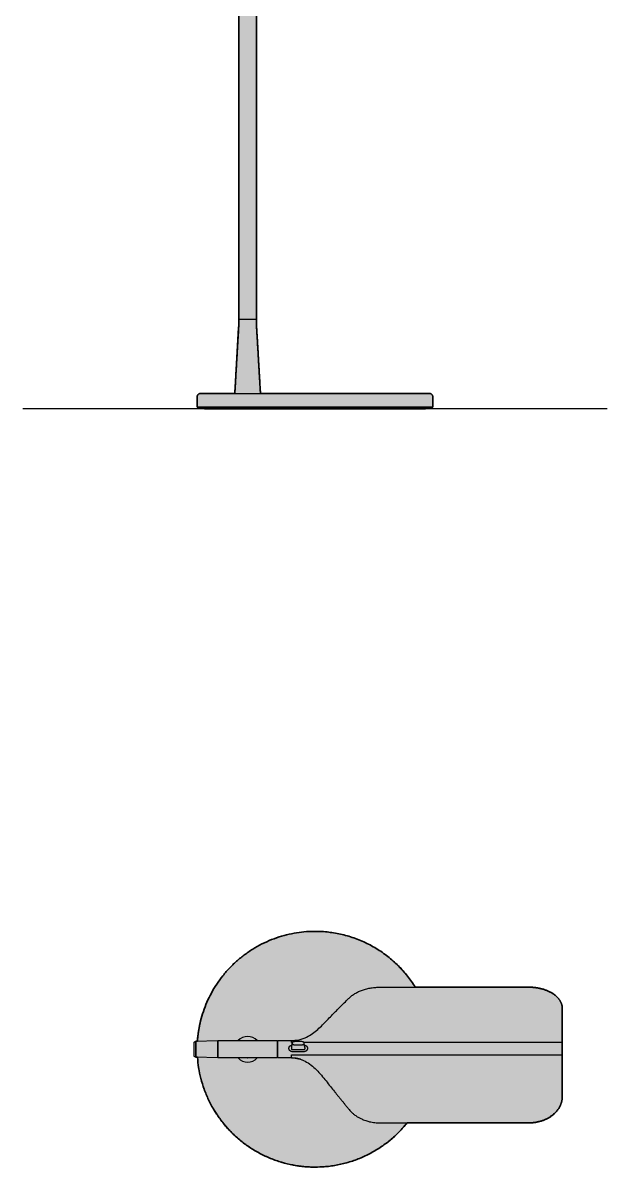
# Model space of a CAD drawing. Header units: millimetres. Extents: x 0 to 1142, y -567 to 1140.
# Drawn here: x 0 to 434, y -567 to 287 of the extents above; entities that cross this region are included whole.
import ezdxf

# ---------------------------------------------------------------- set-up
doc = ezdxf.new("R2010")
doc.units = ezdxf.units.MM
doc.layers.add('Blocks', color=7, linetype='Continuous')
doc.layers.add('Blocks$Fill', color=7, linetype='Continuous', true_color=0xffffff)
for name, color, linetype, lineweight, true_color in [('Blocks$Inner', 7, 'Continuous', 25, 0x007f00), ('Blocks$Outline', 7, 'Continuous', 35, 0xff3f3f), ('Groud', 7, 'Continuous', 25, 0x243775)]:
    doc.layers.add(name, color=color, linetype=linetype, lineweight=lineweight, true_color=true_color)

# ---------------------------------------------------------------- blocks, each defined once
blk = doc.blocks.new('Tab Floor Lamp Top')
at = {"layer": 'Blocks$Fill'}
blk.add_hatch(color=256, dxfattribs=at).paths.add_polyline_path([(85.43, 220.29), (85.58, 218.36), (85.78, 216.41), (86.03, 214.45), (86.32, 212.48), (86.66, 210.5), (87.05, 208.51), (87.48, 206.52), (87.97, 204.52), (88.51, 202.52), (89.1, 200.52), (89.74, 198.52), (90.43, 196.52), (91.18, 194.53), (91.98, 192.54), (92.83, 190.57), (93.74, 188.6), (94.7, 186.65), (95.71, 184.71), (96.78, 182.79), (97.9, 180.89), (99.07, 179.02), (100.29, 177.16), (101.56, 175.33), (102.88, 173.53), (104.25, 171.76), (105.67, 170.02), (107.14, 168.31), (108.65, 166.64), (110.21, 165), (111.81, 163.41), (113.46, 161.86), (115.14, 160.34), (116.86, 158.88), (118.62, 157.45), (120.41, 156.08), (122.24, 154.75), (124.09, 153.47), (125.98, 152.24), (127.89, 151.07), (129.83, 149.94), (131.79, 148.87), (133.77, 147.85), (135.77, 146.88), (137.79, 145.97), (139.82, 145.12), (141.87, 144.32), (143.92, 143.57), (145.98, 142.88), (148.05, 142.24), (150.12, 141.65), (152.19, 141.12), (154.27, 140.65), (156.34, 140.22), (158.41, 139.85), (160.47, 139.53), (162.52, 139.26), (164.57, 139.05), (166.6, 138.88), (168.62, 138.76), (170.63, 138.68), (172.62, 138.65), (174.6, 138.67), (176.56, 138.73), (178.49, 138.83), (180.7, 139.01), (182.92, 139.23), (185.14, 139.52), (187.36, 139.86), (189.58, 140.26), (191.8, 140.73), (194.01, 141.25), (196.22, 141.83), (198.41, 142.46), (200.6, 143.16), (202.77, 143.92), (204.92, 144.73), (207.05, 145.6), (209.16, 146.53), (211.25, 147.51), (213.31, 148.55), (215.35, 149.64), (217.35, 150.79), (219.32, 151.99), (221.26, 153.24), (223.16, 154.53), (225.02, 155.87), (226.85, 157.26), (228.63, 158.69), (230.37, 160.17), (232.06, 161.68), (233.71, 163.24), (235.32, 164.82), (236.87, 166.45), (238.38, 168.1), (239.84, 169.78), (241.25, 171.5), (331.59, 171.5), (332.2, 171.5), (332.82, 171.52), (333.43, 171.55), (334.04, 171.59), (334.65, 171.64), (335.26, 171.71), (335.87, 171.78), (336.47, 171.87), (337.07, 171.97), (337.67, 172.08), (338.27, 172.2), (338.86, 172.33), (339.44, 172.48), (340.02, 172.63), (340.6, 172.8), (341.17, 172.98), (341.73, 173.17), (342.29, 173.36), (342.84, 173.57), (343.39, 173.79), (343.93, 174.02), (344.46, 174.26), (344.98, 174.51), (345.5, 174.78), (346, 175.05), (346.5, 175.32), (346.99, 175.61), (347.47, 175.91), (347.94, 176.22), (348.4, 176.54), (348.85, 176.86), (349.29, 177.19), (349.72, 177.54), (350.14, 177.89), (350.54, 178.24), (350.94, 178.61), (351.32, 178.98), (351.7, 179.36), (352.06, 179.75), (352.4, 180.14), (352.74, 180.54), (353.06, 180.95), (353.37, 181.36), (353.67, 181.78), (353.95, 182.2), (354.22, 182.63), (354.48, 183.06), (354.72, 183.5), (354.95, 183.95), (355.16, 184.39), (355.36, 184.85), (355.55, 185.3), (355.72, 185.76), (355.87, 186.22), (356.02, 186.68), (356.14, 187.15), (356.26, 187.62), (356.35, 188.09), (356.44, 188.57), (356.5, 189.04), (356.56, 189.52), (356.59, 189.99), (356.62, 190.47), (356.62, 190.95), (356.62, 194.84), (356.62, 195.86), (356.62, 222.18), (356.62, 226.32), (356.62, 226.96), (356.62, 231.34), (356.62, 253.51), (356.62, 256.66), (356.62, 256.85), (356.62, 257.05), (356.61, 257.24), (356.59, 257.43), (356.58, 257.62), (356.56, 257.82), (356.53, 258.01), (356.5, 258.2), (356.47, 258.4), (356.44, 258.59), (356.4, 258.78), (356.35, 258.97), (356.31, 259.16), (356.26, 259.35), (356.2, 259.54), (356.14, 259.73), (356.08, 259.92), (356.02, 260.11), (355.95, 260.3), (355.87, 260.49), (355.8, 260.68), (355.72, 260.86), (355.63, 261.05), (355.55, 261.24), (355.36, 261.6), (355.16, 261.97), (354.95, 262.33), (354.72, 262.69), (354.48, 263.05), (354.22, 263.4), (353.95, 263.75), (353.67, 264.09), (353.37, 264.43), (353.06, 264.76), (352.74, 265.09), (352.4, 265.42), (352.06, 265.74), (351.7, 266.05), (351.32, 266.36), (350.94, 266.66), (350.54, 266.96), (350.14, 267.25), (349.72, 267.53), (349.29, 267.81), (348.85, 268.08), (348.4, 268.34), (347.94, 268.6), (347.47, 268.84), (346.99, 269.09), (346.5, 269.32), (346, 269.55), (345.5, 269.77), (344.98, 269.98), (344.46, 270.18), (343.93, 270.38), (343.39, 270.56), (342.84, 270.74), (342.29, 270.91), (341.17, 271.22), (340.02, 271.5), (338.86, 271.75), (337.67, 271.95), (336.47, 272.12), (335.26, 272.25), (334.04, 272.35), (332.82, 272.4), (331.59, 272.42), (276.51, 272.42), (247.35, 272.42), (245.94, 274.62), (244.46, 276.8), (242.9, 278.94), (241.27, 281.04), (239.56, 283.11), (237.78, 285.13), (235.93, 287.11), (234.01, 289.04), (232.03, 290.91), (229.98, 292.73), (227.87, 294.49), (225.7, 296.18), (223.47, 297.81), (221.19, 299.37), (218.86, 300.86), (216.48, 302.28), (214.06, 303.62), (211.59, 304.88), (209.1, 306.06), (206.56, 307.17), (204.01, 308.19), (201.42, 309.12), (198.82, 309.98), (196.2, 310.74), (193.57, 311.43), (190.93, 312.03), (188.28, 312.54), (185.64, 312.97), (183, 313.32), (180.36, 313.59), (177.74, 313.77), (175.13, 313.88), (173.41, 313.91), (171.68, 313.9), (169.93, 313.86), (168.18, 313.79), (166.42, 313.67), (164.65, 313.53), (162.87, 313.34), (161.09, 313.12), (159.3, 312.86), (157.51, 312.56), (155.72, 312.22), (153.93, 311.84), (152.13, 311.43), (150.34, 310.97), (148.55, 310.47), (146.77, 309.94), (144.98, 309.36), (143.21, 308.74), (141.44, 308.09), (139.69, 307.39), (137.94, 306.65), (136.2, 305.88), (134.48, 305.06), (132.77, 304.21), (131.08, 303.31), (129.41, 302.38), (127.75, 301.41), (126.11, 300.41), (124.5, 299.36), (122.91, 298.28), (121.34, 297.17), (119.79, 296.02), (118.27, 294.83), (116.78, 293.62), (115.31, 292.37), (113.87, 291.09), (112.47, 289.78), (111.09, 288.45), (109.75, 287.08), (108.43, 285.69), (107.16, 284.27), (105.91, 282.83), (104.7, 281.36), (103.52, 279.87), (102.38, 278.37), (101.28, 276.84), (100.21, 275.29), (99.18, 273.73), (98.19, 272.15), (97.23, 270.56), (96.32, 268.95), (95.44, 267.34), (94.59, 265.71), (93.79, 264.07), (93.03, 262.42), (92.3, 260.77), (91.61, 259.11), (90.96, 257.45), (90.34, 255.78), (89.76, 254.12), (89.22, 252.45), (88.72, 250.78), (88.25, 249.11), (87.82, 247.45), (87.38, 245.58), (86.97, 243.7), (86.61, 241.81), (86.29, 239.91), (86.01, 238.01), (85.78, 236.1), (85.58, 234.19), (85.43, 232.27), (84.37, 232.23), (84.37, 229.31), (84.37, 222.56), (84.37, 222.51), (84.37, 222.48), (84.37, 222.42), (84.37, 222.41), (84.37, 222.34), (84.37, 222.01), (84.37, 221.99), (84.37, 221.93), (84.37, 221.69), (84.37, 221.67), (84.37, 221.61), (84.37, 221.38), (84.37, 221.16), (84.37, 221.02), (84.37, 220.67), (84.37, 220.62), (84.37, 220.6), (84.37, 220.57), (84.37, 220.55), (84.37, 220.52), (84.37, 220.5), (84.37, 220.46), (84.37, 220.44), (84.37, 220.42), (84.37, 220.4), (84.37, 220.38), (84.37, 220.33)], flags=0)
at = {"layer": 'Blocks$Inner'}
for p, q in [((100.35, 231.59), (100.75, 231.59)), ((144.81, 231.74), (145.31, 231.74)), ((145.31, 232.79), (155.33, 232.79)), ((155.5, 227.59), (155.79, 230.75)), ((160.37, 232.03), (160.3, 232.03)), ((165.17, 227.5), (164.88, 230.71)), ((82.92, 222.34), (82.92, 222.35)), ((82.92, 221.96), (82.92, 221.97)), ((84.37, 229.31), (84.37, 222.38)), ((164.18, 225.76), (156.49, 225.76)), ((164.18, 224.36), (156.49, 224.36)), ((160.3, 229.47), (160.37, 229.47)), ((356.62, 226.32), (356.62, 226.96)), ((82.92, 221.83), (82.92, 221.84)), ((84.37, 220.58), (84.37, 220.57)), ((84.37, 220.55), (84.37, 220.55)), ((84.37, 220.5), (84.37, 220.5)), ((100.35, 219.77), (84.37, 220.33)), ((100.75, 220.97), (100.35, 220.97)), ((122.82, 219.77), (122.82, 219.77)), ((122.86, 219.77), (122.88, 219.77)), ((135.8, 219.77), (135.8, 219.77)), ((145.31, 220.82), (144.81, 220.82)), ((221.43, 171.5), (331.59, 171.5))]:
    blk.add_line(p, q, dxfattribs=at)
for points in [[(356.62, 256.66), (356.62, 253.51), (356.62, 231.34)], [(82.92, 221.84), (82.92, 221.87), (82.92, 221.92), (82.92, 221.95), (82.92, 222.05), (82.92, 222.08), (82.92, 222.13), (82.92, 222.34), (82.92, 222.51), (82.92, 222.56), (82.92, 224.5), (82.92, 230.73)], [(84.37, 232.23), (100.35, 232.79), (100.35, 229.6), (100.35, 225.99), (100.35, 225.83)], [(84.37, 222.56), (84.37, 222.51), (84.37, 222.48), (84.37, 222.42), (84.37, 222.34), (84.37, 222.01), (84.37, 221.99), (84.37, 221.93), (84.37, 221.69), (84.37, 221.67), (84.37, 221.61), (84.37, 221.38), (84.37, 221.16), (84.37, 221.02), (84.37, 220.67), (84.37, 220.62), (84.37, 220.6), (84.37, 220.57), (84.37, 220.55), (84.37, 220.52), (84.37, 220.49), (84.37, 220.46), (84.37, 220.38), (84.37, 220.33)], [(155.33, 219.77), (145.31, 219.77), (145.31, 226.96)], [(153.49, 226.71), (153.49, 226.96), (153.49, 227.21)], [(84.37, 220.44), (84.37, 220.43), (84.37, 220.42)], [(356.62, 190.95), (356.62, 194.84), (356.62, 195.86)]]:
    blk.add_lwpolyline(points, dxfattribs=at)
blk.add_lwpolyline([(135.8, 232.79), (144.81, 232.79), (144.81, 226.28), (144.81, 219.77), (135.8, 219.77), (109.76, 219.77), (100.75, 219.77), (100.75, 226.28), (100.75, 232.79), (109.76, 232.79)], close=True, dxfattribs=at)
for centre, radius, start, end in [((172.85, 226.28), 87.49, 48.45508, 48.9362), ((172.85, 226.28), 87.49, 47.97746, 48.4551), ((172.85, 226.28), 87.49, 46.79153, 47.2568), ((172.85, 226.28), 87.49, 46.29386, 46.77562), ((172.86, 226.28), 87.49, 45.08948, 45.57019), ((172.86, 226.28), 87.49, 44.60345, 45.0895), ((172.85, 226.28), 87.49, 43.93737, 44.36145), ((172.85, 226.28), 87.49, 43.39223, 43.87707), ((172.85, 226.28), 87.49, 42.90692, 43.35361), ((172.86, 226.28), 87.49, 42.17556, 42.6641), ((172.86, 226.28), 87.49, 41.69177, 42.17559), ((172.85, 226.28), 87.49, 40.97485, 41.44843), ((172.85, 226.28), 87.49, 40.47413, 40.96147), ((172.85, 226.28), 87.49, 39.75902, 40.23032), ((172.85, 226.28), 87.49, 39.25426, 39.74246), ((172.85, 226.28), 87.49, 38.52339, 39.01005), ((172.85, 226.28), 87.49, 38.03245, 38.5234), ((172.85, 226.28), 87.49, 37.29854, 37.78787), ((172.85, 226.28), 87.49, 36.64139, 37.27389), ((172.85, 226.28), 87.49, 36.07417, 36.56408), ((172.85, 226.28), 87.49, 35.36288, 36.00439), ((172.85, 226.28), 87.49, 34.84857, 35.33894), ((172.85, 226.28), 87.49, 34.11273, 34.60332), ((172.85, 226.28), 87.49, 33.41119, 34.06628), ((172.85, 226.28), 87.49, 32.75156, 33.37661), ((172.85, 226.28), 87.49, 32.14928, 32.64027), ((172.85, 226.28), 87.49, 31.83031, 32.08738), ((122.78, 226.28), 9.54, 43.02915, 136.97085), ((-323.44, 232.17), 478.77, 359.90007, 0.07363), ((156.78, 230.7), 0.991, 174.95466, 179.99642), ((163.89, 230.7), 0.991, 0.39947, 5.65977), ((-1643.06, 220.66), 1798.39, 359.98176, 0.04848), ((-809.09, 227.17), 964.58, 359.98037, 0.01964), ((1129.57, 227.17), 964.4, 179.98036, 180.01964), ((731.23, 226.96), 564.05, 179.97432, 180.02568), ((172.85, 226.28), 87.63, 183.91871, 273.69024), ((122.78, 226.28), 9.54, 223.02915, 316.97085), ((122.78, 226.3), 6.53, 268.73149, 270.00007), ((122.78, 226.33), 6.55, 268.73193, 269.30014), ((122.78, 226.29), 6.52, 269.99993, 271.27022), ((122.78, 226.3), 6.53, 270.69796, 271.26857), ((72.6, 220.1), 82.73, 359.79791, 359.99252), ((155.7, 198.63), 21.12, 66.57748, 69.93257), ((215.76, 195.83), 22.74, 219.15307, 228.43172), ((172.85, 226.28), 87.63, 273.69024, 321.30364), ((217.06, 197.25), 24.66, 228.36442, 230.99195), ((217.99, 198.42), 26.15, 231.02695, 236.60283), ((218.63, 199.37), 27.3, 236.57787, 238.27525), ((220.63, 203.43), 31.83, 248.00848, 251.83656), ((221, 204.58), 33.04, 251.8504, 256.69631), ((221.34, 206.03), 34.53, 256.70753, 263.43281), ((221.41, 206.74), 35.24, 263.44114, 270.0204)]:
    blk.add_arc(centre, radius, start, end, dxfattribs=at)
at = {"layer": 'Blocks$Inner', "extrusion": (0, 0, -1)}
for centre, radius, start, end in [((-172.85, 226.28), 87.63, 3.91871, 13.97655), ((-156.46, 227.5), 0.96, 359.92415, 5.33979), ((-156.49, 228.11), 3.74, 269.98945, 278.27181), ((-164.22, 227.5), 0.95, 169.46194, 180.08161), ((-122.78, 226.27), 6.5, 270.55159, 271.27156), ((-122.78, 226.33), 6.56, 268.73207, 269.27901)]:
    blk.add_arc(centre, radius, start, end, dxfattribs=at)
at = {"layer": 'Blocks$Inner'}
for points, weights, degree, knots in [([(87.82, 247.45), (104.81, 315.71), (175.13, 313.88), (222.43, 312.65), (247.35, 272.42)], [1, 0.779828936051, 1, 0.879897645396, 1], 2, [0, 0, 0, 118.370669, 118.370669, 205.021846, 205.021846, 205.021846]), ([(82.92, 230.73), (82.92, 231.34), (83.34, 231.78), (83.76, 232.21), (84.37, 232.23)], [1, 0.927183805524, 1, 0.92718664599, 1], 2, [11.784323, 11.784323, 11.784323, 12.93624, 12.93624, 14.088135, 14.088135, 14.088135]), ([(84.37, 232.23), (84.37, 232.23), (84.37, 232.23), (84.37, 232.23), (84.37, 232.23), (84.37, 231.17), (84.37, 229.31)], [1, 1, 1, 1, 0.912640108038, 0.912640108039, 1], 3, [0, 0, 0, 0, 0.000638, 0.000638, 0.000638, 1.036036, 1.036036, 1.036036, 1.036036]), ([(155.33, 232.79), (156.35, 232.79), (157.36, 232.85), (158.3, 232.91), (159.24, 233.04), (159.45, 233.07), (159.67, 233.11)], [1, 0.999446648429, 1, 0.999218197473, 1, 0.999936694694, 1], 2, [11.136861, 11.136861, 11.136861, 13.167268, 13.167268, 15.050403, 15.050403, 15.485966, 15.485966, 15.485966]), ([(160.3, 232.03), (159.72, 232.03), (159.14, 232.02), (158.57, 231.99), (158.23, 231.97), (157.77, 231.94), (157.2, 231.87), (156.82, 231.81), (156.5, 231.71), (156.25, 231.57), (156.15, 231.49), (156.1, 231.44), (155.93, 231.27), (155.82, 231.05), (155.79, 230.79)], [1, 0.999782928016, 0.999782928016, 1, 1, 1, 1, 1, 1, 1, 1, 1, 0.960306237728, 0.960306237728, 1], 3, [5.692718, 5.692718, 5.692718, 5.692718, 7.418407, 7.418407, 7.418407, 8.420809, 8.799386, 9.139977, 9.596207, 9.792198, 9.987919, 9.987919, 9.987919, 10.713499, 10.713499, 10.713499, 10.713499]), ([(155.79, 230.7), (155.82, 230.46), (155.93, 230.23), (156.1, 230.06), (156.15, 230.01), (156.25, 229.93), (156.5, 229.79), (156.82, 229.7), (157.2, 229.63), (157.77, 229.56), (158.23, 229.53), (158.57, 229.51), (159.14, 229.48), (159.72, 229.47), (160.3, 229.47)], [1, 0.960306237728, 0.960306237728, 1, 1, 1, 1, 1, 1, 1, 1, 1, 0.999782928016, 0.999782928016, 1], 3, [10.722223, 10.722223, 10.722223, 10.722223, 11.447803, 11.447803, 11.447803, 11.643524, 11.839515, 12.295746, 12.636336, 13.014914, 14.017315, 14.017315, 14.017315, 15.743004, 15.743004, 15.743004, 15.743004]), ([(100.35, 225.83), (100.35, 222.42), (100.35, 220.68), (100.35, 219.78), (100.35, 219.77)], [0.860561089676, 0.821518194786, 1, 0.898902542945, 0.867596362481], 2, [5.485237, 5.485237, 5.485237, 6.448853, 6.448853, 6.994674, 6.994674, 6.994674]), ([(84.37, 220.33), (84.01, 220.34), (83.68, 220.48), (83.42, 220.72), (83.38, 220.75), (83.31, 220.82), (83.17, 220.99), (83.02, 221.24), (82.94, 221.55), (82.92, 221.76), (82.92, 221.84)], [1, 0.959745835376, 0.959745835376, 1, 1, 1, 1, 1, 1, 1, 1], 3, [8.593229, 8.593229, 8.593229, 8.593229, 9.641074, 9.641074, 9.641074, 9.797079, 9.952679, 10.264334, 10.688538, 10.896986, 10.896986, 10.896986, 10.896986]), ([(162.17, 218.73), (161.66, 218.9), (161.14, 219.04), (160.62, 219.16), (159.77, 219.37), (158.9, 219.52), (157.13, 219.72), (156.24, 219.77), (155.33, 219.77)], [1, 0.999518098825, 0.999518098825, 1, 1, 1, 1, 1, 1], 3, [0, 0, 0, 0, 1.601229, 1.601229, 1.601229, 4.218473, 4.218473, 6.942643, 6.942643, 6.942643, 6.942643])]:
    blk.add_rational_spline(points, weights, degree=degree, knots=knots, dxfattribs=at)
for points, degree, knots in [([(198.13, 264.34), (198.77, 264.97), (200.17, 266.18), (202.55, 267.77), (205.22, 269.16), (208.15, 270.33), (211.28, 271.25), (214.57, 271.93), (217.97, 272.33), (220.27, 272.42), (221.43, 272.42)], 3, [17.309438, 17.309438, 17.309438, 17.309438, 20.002745, 22.853887, 25.861437, 29.009227, 32.276953, 35.638534, 39.067065, 42.523977, 42.523977, 42.523977, 42.523977]), ([(187.28, 253.51), (189.18, 255.4), (192.17, 258.38), (195.51, 261.72), (197.23, 263.43), (197.86, 264.06), (198.13, 264.34)], 3, [1.999999, 1.999999, 1.999999, 1.999999, 10.037457, 14.628142, 16.159651, 17.309438, 17.309438, 17.309438, 17.309438]), ([(159.37, 233.07), (161.52, 233.4), (163.55, 233.99), (168.53, 236.14), (171.32, 238.03), (176.45, 242.33), (178.81, 244.72), (181.02, 247.03)], 3, [1.0944441, 1.0944441, 1.0944441, 1.0944441, 1.25, 1.25, 1.5, 1.5, 1.75, 1.75, 1.75, 1.75]), ([(164.88, 230.8), (164.86, 230.94), (164.78, 231.2), (164.51, 231.53), (164.19, 231.71), (163.88, 231.8), (163.7, 231.83), (163.61, 231.85), (163.24, 231.91), (162.78, 231.95), (161.65, 232.02), (161.02, 232.03), (160.37, 232.03)], 3, [0.0091, 0.0091, 0.0091, 0.0091, 0.420954, 0.83162, 1.25435, 1.505834, 1.793126, 1.793126, 1.793126, 3.767062, 3.767062, 5.684887, 5.684887, 5.684887, 5.684887]), ([(160.37, 229.47), (161.02, 229.47), (161.65, 229.48), (162.78, 229.55), (163.24, 229.59), (163.61, 229.65), (163.7, 229.67), (163.88, 229.71), (164.19, 229.79), (164.51, 229.97), (164.78, 230.3), (164.86, 230.56), (164.88, 230.7)], 3, [15.750836, 15.750836, 15.750836, 15.750836, 17.668661, 17.668661, 19.642597, 19.642597, 19.642597, 19.929889, 20.181372, 20.604102, 21.014768, 21.426622, 21.426622, 21.426622, 21.426622]), ([(154.01, 228.48), (154.05, 228.52), (154.08, 228.55), (154.12, 228.59), (154.39, 228.85), (154.72, 229.05), (155.03, 229.19), (155.35, 229.3), (155.69, 229.37)], 5, [26.302331, 26.302331, 26.302331, 26.302331, 26.302331, 26.302331, 26.594003, 26.594003, 26.594003, 28.43499, 28.43499, 28.43499, 28.43499, 28.43499, 28.43499]), ([(156.49, 225.76), (156.36, 225.76), (156.24, 225.79), (156.11, 225.83), (155.85, 225.99), (155.64, 226.25), (155.55, 226.42), (155.5, 226.63), (155.5, 226.83)], 5, [5.392912, 5.392912, 5.392912, 5.392912, 5.392912, 5.392912, 7.427325, 7.427325, 7.427325, 9.950801, 9.950801, 9.950801, 9.950801, 9.950801, 9.950801]), ([(165.17, 226.83), (165.17, 226.68), (165.15, 226.53), (165.09, 226.39), (164.92, 226.09), (164.68, 225.89), (164.52, 225.8), (164.35, 225.76), (164.18, 225.76)], 5, [0.06611, 0.06611, 0.06611, 0.06611, 0.06611, 0.06611, 1.932812, 1.932812, 1.932812, 4.624229, 4.624229, 4.624229, 4.624229, 4.624229, 4.624229]), ([(167.18, 226.71), (167.18, 226.36), (167.09, 226.02), (166.93, 225.71), (166.42, 225.05), (165.68, 224.62), (165.2, 224.45), (164.69, 224.36), (164.18, 224.36)], 5, [15.308156, 15.308156, 15.308156, 15.308156, 15.308156, 15.308156, 17.174857, 17.174857, 17.174857, 19.866275, 19.866275, 19.866275, 19.866275, 19.866275, 19.866275]), ([(164.98, 229.37), (165.19, 229.32), (165.41, 229.27), (165.61, 229.19), (166.23, 228.91), (166.74, 228.48), (167.02, 228.12), (167.18, 227.67), (167.18, 227.21)], 5, [11.550179, 11.550179, 11.550179, 11.550179, 11.550179, 11.550179, 12.727096, 12.727096, 12.727096, 15.257601, 15.257601, 15.257601, 15.257601, 15.257601, 15.257601]), ([(155.33, 219.81), (159.02, 219.8), (162.38, 218.93), (168.53, 215.79), (171.32, 213.53), (176.45, 208.39), (178.81, 205.52), (181.02, 202.74)], 3, [-4, -4, -4, -4, -3.75, -3.75, -3.5, -3.5, -3.25, -3.25, -3.25, -3.25]), ([(204.28, 176.15), (204.98, 175.71), (206.05, 175.12), (207.36, 174.49), (208.11, 174.16), (208.52, 173.99), (208.71, 173.91)], 3, [15.004641, 15.004641, 15.004641, 15.004641, 17.495237, 18.665435, 19.338568, 19.971661, 19.971661, 19.971661, 19.971661])]:
    blk.add_open_spline(points, degree=degree, knots=knots, dxfattribs=at)
for points, degree in [([(221.43, 272.42), (239.79, 272.42), (258.15, 272.42), (276.51, 272.42)], 3), ([(276.51, 272.42), (304.05, 272.42), (331.59, 272.42)], 2), ([(331.59, 272.42), (339.45, 272.42), (347.33, 270.48), (353.54, 266.57), (356.62, 261.61), (356.62, 256.66)], 5), ([(181.02, 247.03), (183.24, 249.33), (185.31, 251.54), (187.28, 253.51)], 3), ([(205.65, 231.34), (191.98, 231.34), (178.32, 231.33), (164.65, 231.33)], 3), ([(255.98, 231.34), (230.81, 231.34), (205.65, 231.34)], 2), ([(356.62, 231.34), (306.3, 231.34), (255.98, 231.34)], 2), ([(356.62, 226.96), (356.62, 229.15), (356.62, 231.34)], 2), ([(153.49, 227.21), (153.49, 227.5), (153.55, 227.78), (153.67, 228.04), (153.82, 228.27), (154.01, 228.48)], 5), ([(154.68, 224.85), (154.28, 225.09), (153.93, 225.4), (153.65, 225.78), (153.49, 226.24), (153.49, 226.71)], 5), ([(155.95, 224.4), (155.68, 224.44), (155.41, 224.51), (155.15, 224.6), (154.91, 224.71), (154.68, 224.85)], 5), ([(155.33, 222.18), (172.11, 222.19), (188.88, 222.18), (205.65, 222.18)], 3), ([(205.65, 222.18), (281.14, 222.18), (356.62, 222.18)], 2), ([(356.62, 222.18), (356.62, 224.25), (356.62, 226.32)], 2), ([(356.62, 195.86), (356.62, 209.02), (356.62, 222.18)], 2), ([(155.33, 219.77), (155.33, 219.77), (155.33, 219.77), (155.33, 219.78), (155.33, 219.79), (155.33, 219.81)], 5), ([(181.02, 202.74), (183.24, 199.95), (185.31, 197.26), (187.28, 194.84)], 3), ([(187.28, 194.84), (192.71, 188.16), (198.13, 181.48)], 2), ([(331.59, 171.5), (339.45, 171.5), (347.33, 173.89), (353.54, 178.72), (356.62, 184.84), (356.62, 190.95)], 5)]:
    blk.add_open_spline(points, degree=degree, dxfattribs=at)
for points, weights in [([(145.31, 226.96), (145.31, 232.73), (145.31, 232.79)], [1, 0.730261547763, 0.95735148172]), ([(156.01, 231.34), (155.67, 231.34), (155.33, 231.34)], [1, 0.999999999811, 1])]:
    blk.add_rational_spline(points, weights, degree=2, dxfattribs=at)
at = {"layer": 'Blocks$Outline'}
for points in [[(356.62, 253.51), (356.62, 256.66)], [(356.62, 231.34), (356.62, 253.51)], [(85.43, 232.27), (84.37, 232.23)], [(84.37, 229.31), (84.37, 222.56)], [(84.37, 222.56), (84.37, 222.51)], [(84.37, 222.51), (84.37, 222.48)], [(84.37, 222.48), (84.37, 222.42)], [(84.37, 222.42), (84.37, 222.41)], [(84.37, 222.41), (84.37, 222.34)], [(84.37, 222.34), (84.37, 222.01)], [(84.37, 222.01), (84.37, 221.99)], [(84.37, 221.99), (84.37, 221.93)], [(84.37, 221.93), (84.37, 221.69)], [(356.62, 226.32), (356.62, 226.96)], [(84.37, 221.69), (84.37, 221.67)], [(84.37, 221.67), (84.37, 221.61)], [(84.37, 221.61), (84.37, 221.38)], [(84.37, 221.38), (84.37, 221.16)], [(84.37, 221.16), (84.37, 221.02)], [(84.37, 221.02), (84.37, 220.67)], [(84.37, 220.67), (84.37, 220.62)], [(84.37, 220.62), (84.37, 220.6)], [(84.37, 220.6), (84.37, 220.57)], [(84.37, 220.57), (84.37, 220.55)], [(84.37, 220.55), (84.37, 220.52)], [(84.37, 220.52), (84.37, 220.5)], [(84.37, 220.5), (84.37, 220.46)], [(84.37, 220.46), (84.37, 220.44)], [(84.37, 220.44), (84.37, 220.42)], [(84.37, 220.42), (84.37, 220.4)], [(84.37, 220.4), (84.37, 220.38)], [(84.37, 220.38), (84.37, 220.33)], [(84.37, 220.33), (85.43, 220.29)], [(356.62, 194.84), (356.62, 195.86)], [(356.62, 190.95), (356.62, 194.84)], [(241.25, 171.5), (331.59, 171.5)]]:
    blk.add_lwpolyline(points, dxfattribs=at)
blk.add_rational_spline([(247.35, 272.42), (222.43, 312.65), (175.13, 313.88), (104.81, 315.71), (87.82, 247.45)], [0.99999999738, 0.879897646706, 1, 0.779828936053, 0.999999999998], degree=2, knots=[-205.021845, -205.021845, -205.021845, -118.370669, -118.370669, 0, 0, 0], dxfattribs=at)
blk.add_open_spline([(276.51, 272.42), (266.79, 272.42), (257.07, 272.42), (247.35, 272.42), (247.35, 272.42)], degree=3, knots=[0, 0, 0, 0, 29.112883, 29.112883, 29.112883, 29.112883, 29.112883], dxfattribs=at)
for points, degree in [([(331.59, 272.42), (304.05, 272.42), (276.51, 272.42)], 2), ([(356.62, 256.66), (356.62, 261.61), (353.54, 266.57), (347.33, 270.48), (339.45, 272.42), (331.59, 272.42)], 5), ([(356.62, 226.96), (356.62, 229.15), (356.62, 231.34)], 2), ([(356.62, 222.18), (356.62, 224.25), (356.62, 226.32)], 2), ([(356.62, 195.86), (356.62, 209.02), (356.62, 222.18)], 2), ([(331.59, 171.5), (339.45, 171.5), (347.33, 173.89), (353.54, 178.72), (356.62, 184.84), (356.62, 190.95)], 5)]:
    blk.add_open_spline(points, degree=degree, dxfattribs=at)
for points, weights, degree in [([(87.82, 247.45), (85.96, 239.96), (85.43, 232.27)], [1, 0.996150573949, 1], 2), ([(84.37, 232.23), (84.37, 232.23), (84.37, 231.17), (84.37, 229.31)], [1, 0.912640108038, 0.912640108039, 1], 3), ([(85.43, 220.29), (91.39, 133.22), (178.49, 138.83)], [1, 0.70851515379, 1], 2), ([(178.49, 138.83), (217.07, 141.32), (241.25, 171.5)], [1, 0.914912481017, 1], 2)]:
    blk.add_rational_spline(points, weights, degree=degree, dxfattribs=at)
blk = doc.blocks.new('Tab Floor Lamp Side')
at = {"layer": 'Blocks$Fill'}
blk.add_hatch(color=256, dxfattribs=at).paths.add_polyline_path([(136, 0.5), (134.94, 0.5), (134.94, 0), (217.06, 0), (299.18, 0), (299.18, 0.5), (298.13, 0.5), (298.14, 1.3), (304.55, 1.3), (304.55, 9.35), (304.55, 9.4), (304.55, 9.45), (304.54, 9.5), (304.54, 9.54), (304.53, 9.59), (304.52, 9.64), (304.52, 9.69), (304.51, 9.74), (304.5, 9.78), (304.48, 9.83), (304.47, 9.88), (304.46, 9.93), (304.44, 9.97), (304.42, 10.02), (304.41, 10.06), (304.39, 10.11), (304.37, 10.15), (304.35, 10.19), (304.33, 10.24), (304.3, 10.28), (304.28, 10.32), (304.26, 10.36), (304.23, 10.4), (304.21, 10.44), (304.18, 10.48), (304.15, 10.52), (304.12, 10.55), (304.09, 10.59), (304.06, 10.63), (304.03, 10.66), (304, 10.7), (303.96, 10.73), (303.93, 10.76), (303.89, 10.8), (303.86, 10.83), (303.82, 10.86), (303.78, 10.89), (303.74, 10.92), (303.7, 10.95), (303.66, 10.98), (303.62, 11.01), (303.57, 11.03), (303.53, 11.06), (303.49, 11.08), (303.44, 11.11), (303.4, 11.13), (303.35, 11.15), (303.31, 11.17), (303.26, 11.19), (303.22, 11.2), (303.17, 11.22), (303.12, 11.23), (303.08, 11.25), (303.03, 11.26), (302.98, 11.27), (302.94, 11.28), (302.87, 11.29), (302.81, 11.3), (302.75, 11.31), (302.69, 11.31), (302.66, 11.31), (302.62, 11.31), (302.53, 11.32), (176.53, 11.32), (173.67, 60.49), (173.54, 63.39), (173.5, 66.3), (173.5, 76.41), (173.5, 1070.96), (172.45, 1070.96), (172.45, 1071.46), (173.5, 1071.46), (173.5, 1074.26), (173.5, 1080.47), (173.5, 1080.62), (173.51, 1080.76), (173.51, 1080.91), (173.53, 1081.06), (173.54, 1081.21), (173.56, 1081.35), (173.58, 1081.5), (173.61, 1081.66), (173.64, 1081.81), (173.67, 1081.96), (173.71, 1082.11), (173.75, 1082.26), (173.8, 1082.41), (173.84, 1082.57), (173.9, 1082.72), (173.96, 1082.87), (174.02, 1083.02), (174.08, 1083.17), (174.15, 1083.31), (174.23, 1083.46), (174.3, 1083.61), (174.39, 1083.75), (174.47, 1083.89), (174.56, 1084.03), (174.65, 1084.17), (174.75, 1084.31), (174.85, 1084.44), (174.95, 1084.57), (175.06, 1084.7), (175.17, 1084.83), (175.29, 1084.95), (175.41, 1085.07), (175.53, 1085.19), (175.65, 1085.31), (175.78, 1085.42), (175.91, 1085.53), (176.04, 1085.63), (176.17, 1085.73), (176.31, 1085.83), (176.45, 1085.92), (176.59, 1086.01), (176.73, 1086.09), (176.87, 1086.18), (177.02, 1086.25), (177.17, 1086.33), (177.31, 1086.4), (177.46, 1086.46), (177.61, 1086.52), (177.76, 1086.58), (177.91, 1086.63), (178.07, 1086.68), (178.22, 1086.73), (178.37, 1086.77), (178.52, 1086.81), (178.67, 1086.84), (178.82, 1086.87), (178.97, 1086.9), (179.12, 1086.92), (179.27, 1086.94), (179.42, 1086.95), (179.57, 1086.97), (179.72, 1086.97), (179.86, 1086.98), (180.01, 1086.98), (189.02, 1086.98), (189.02, 1088.03), (189.52, 1088.03), (189.52, 1087.02), (189.52, 1086.98), (199.54, 1086.98), (200.2, 1086.97), (200.86, 1086.95), (201.52, 1086.91), (202.18, 1086.85), (202.84, 1086.78), (203.49, 1086.69), (204.15, 1086.59), (204.8, 1086.48), (206, 1086.24), (207.18, 1085.96), (208.36, 1085.65), (209.53, 1085.3), (211.66, 1084.61), (213.75, 1083.86), (215.7, 1083.1), (217.56, 1082.34), (218.8, 1081.8), (220.02, 1081.23), (220.95, 1080.75), (221.41, 1080.5), (221.86, 1080.24), (222.25, 1080), (222.64, 1079.75), (223.03, 1079.5), (223.4, 1079.23), (223.78, 1078.95), (224.15, 1078.66), (224.51, 1078.35), (224.87, 1078.03), (225.25, 1077.67), (225.62, 1077.29), (225.98, 1076.9), (227.03, 1075.68), (227.89, 1074.73), (229.08, 1073.5), (230.76, 1071.86), (236.28, 1066.8), (245.89, 1058.38), (246.48, 1057.89), (247.08, 1057.42), (247.08, 1057.42), (247.08, 1057.42), (247.08, 1057.42), (247.08, 1057.42), (247.08, 1057.41), (247.09, 1057.41), (247.09, 1057.41), (247.09, 1057.41), (247.09, 1057.41), (247.1, 1057.41), (247.21, 1057.32), (247.21, 1057.32), (247.21, 1057.32), (247.68, 1056.98), (248.15, 1056.64), (248.64, 1056.31), (249.13, 1055.99), (249.97, 1055.47), (250.84, 1054.98), (251.72, 1054.52), (252.61, 1054.08), (253.56, 1053.66), (254.41, 1053.32), (254.97, 1053.1), (255.54, 1052.9), (256.1, 1052.72), (256.68, 1052.54), (257.72, 1052.24), (258.77, 1051.98), (259.58, 1051.8), (260.54, 1051.63), (261.39, 1051.49), (261.97, 1051.41), (262.56, 1051.35), (263.14, 1051.29), (263.73, 1051.25), (264.31, 1051.22), (264.9, 1051.2), (265.49, 1051.19), (284.7, 1051.19), (286.94, 1051.19), (289.2, 1051.19), (293.97, 1051.19), (299.19, 1051.19), (379.93, 1051.47), (380.6, 1051.56), (381.26, 1051.67), (381.93, 1051.79), (382.59, 1051.93), (383.24, 1052.08), (383.89, 1052.24), (384.53, 1052.42), (385.16, 1052.61), (385.79, 1052.82), (386.41, 1053.04), (387.03, 1053.27), (387.63, 1053.51), (388.23, 1053.77), (388.82, 1054.04), (389.39, 1054.32), (389.96, 1054.61), (390.52, 1054.92), (391.06, 1055.24), (391.6, 1055.56), (392.12, 1055.9), (392.63, 1056.26), (393.13, 1056.62), (393.61, 1056.99), (394.09, 1057.37), (394.54, 1057.76), (394.99, 1058.16), (395.42, 1058.57), (395.84, 1058.99), (396.24, 1059.42), (396.62, 1059.86), (396.99, 1060.3), (397.35, 1060.75), (397.57, 1061.05), (397.78, 1061.34), (397.99, 1061.64), (398.19, 1061.95), (398.38, 1062.26), (398.57, 1062.57), (398.75, 1062.89), (398.93, 1063.21), (399.16, 1063.65), (399.37, 1064.1), (399.57, 1064.55), (399.76, 1065), (399.93, 1065.46), (400.08, 1065.92), (400.22, 1066.39), (400.35, 1066.86), (400.46, 1067.32), (400.56, 1067.79), (400.64, 1068.26), (400.71, 1068.74), (400.76, 1069.22), (400.8, 1069.69), (400.82, 1070.17), (400.83, 1070.65), (400.83, 1073.23), (400.83, 1076.38), (400.83, 1086.63), (400.83, 1096.96), (400.83, 1098.55), (400.83, 1100), (211.34, 1100), (211.32, 1100), (211.31, 1100), (211.31, 1100), (211.26, 1100), (211.21, 1100), (211.17, 1100.01), (211.12, 1100.01), (211.08, 1100.02), (211.03, 1100.03), (210.98, 1100.03), (210.94, 1100.04), (210.89, 1100.05), (210.85, 1100.07), (210.8, 1100.08), (210.76, 1100.09), (210.71, 1100.11), (210.67, 1100.12), (210.63, 1100.14), (210.58, 1100.16), (210.54, 1100.18), (210.5, 1100.2), (210.45, 1100.22), (210.41, 1100.24), (210.37, 1100.27), (210.33, 1100.29), (210.29, 1100.32), (210.25, 1100.34), (210.21, 1100.37), (210.17, 1100.4), (210.13, 1100.43), (210.09, 1100.46), (210.06, 1100.49), (210.03, 1100.51), (210, 1100.54), (209.98, 1100.57), (209.94, 1100.6), (209.91, 1100.64), (209.88, 1100.67), (209.85, 1100.71), (209.82, 1100.75), (209.79, 1100.78), (209.76, 1100.82), (209.73, 1100.86), (209.7, 1100.9), (209.68, 1100.95), (209.65, 1100.99), (209.63, 1101.03), (209.6, 1101.07), (209.58, 1101.12), (209.56, 1101.16), (209.54, 1101.21), (209.52, 1101.25), (209.5, 1101.3), (209.49, 1101.35), (209.47, 1101.39), (209.46, 1101.44), (209.45, 1101.49), (209.43, 1101.54), (209.42, 1101.58), (209.41, 1101.63), (209.41, 1101.68), (209.4, 1101.73), (209.39, 1101.78), (209.39, 1101.82), (209.39, 1101.87), (209.38, 1101.92), (209.38, 1101.97), (209.09, 1135.37), (209.09, 1135.49), (209.08, 1135.61), (209.07, 1135.72), (209.06, 1135.84), (209.05, 1135.96), (209.03, 1136.07), (209.01, 1136.19), (208.98, 1136.31), (208.95, 1136.43), (208.92, 1136.54), (208.89, 1136.66), (208.85, 1136.77), (208.81, 1136.89), (208.76, 1137), (208.72, 1137.11), (208.67, 1137.22), (208.61, 1137.33), (208.56, 1137.44), (208.5, 1137.55), (208.44, 1137.65), (208.37, 1137.75), (208.31, 1137.86), (208.24, 1137.95), (208.16, 1138.05), (208.09, 1138.15), (208.01, 1138.24), (207.93, 1138.33), (207.85, 1138.41), (207.77, 1138.5), (207.69, 1138.58), (207.6, 1138.66), (207.51, 1138.74), (207.42, 1138.81), (207.35, 1138.87), (207.27, 1138.93), (207.19, 1138.98), (207.12, 1139.04), (207.04, 1139.09), (206.96, 1139.14), (206.87, 1139.19), (206.79, 1139.24), (206.71, 1139.28), (206.62, 1139.33), (206.53, 1139.37), (206.45, 1139.41), (206.36, 1139.45), (206.27, 1139.49), (206.18, 1139.52), (206.09, 1139.56), (206, 1139.59), (205.9, 1139.62), (205.81, 1139.64), (205.72, 1139.67), (205.62, 1139.69), (205.53, 1139.71), (205.44, 1139.73), (205.34, 1139.75), (205.25, 1139.76), (205.15, 1139.78), (205.06, 1139.79), (204.96, 1139.8), (204.87, 1139.8), (204.77, 1139.81), (204.68, 1139.81), (204.58, 1139.81), (204.51, 1139.81), (204.38, 1139.81), (204.26, 1139.81), (204.14, 1139.8), (204.02, 1139.79), (203.9, 1139.77), (203.78, 1139.75), (203.66, 1139.73), (203.53, 1139.71), (203.41, 1139.68), (203.29, 1139.65), (203.17, 1139.61), (203.05, 1139.57), (202.94, 1139.53), (202.82, 1139.49), (202.7, 1139.44), (202.59, 1139.39), (202.47, 1139.33), (202.36, 1139.27), (202.25, 1139.21), (202.15, 1139.15), (202.04, 1139.08), (201.94, 1139.01), (201.83, 1138.94), (201.73, 1138.86), (201.64, 1138.79), (201.54, 1138.71), (201.45, 1138.63), (201.36, 1138.54), (201.28, 1138.46), (201.19, 1138.37), (201.11, 1138.28), (201.03, 1138.19), (200.94, 1138.07), (200.85, 1137.95), (200.76, 1137.82), (200.67, 1137.69), (200.6, 1137.56), (200.52, 1137.42), (200.45, 1137.28), (200.38, 1137.14), (200.32, 1137), (200.27, 1136.85), (200.22, 1136.71), (200.17, 1136.56), (200.13, 1136.41), (200.1, 1136.26), (200.07, 1136.11), (200.04, 1135.95), (200.04, 1135.95), (200.04, 1135.95), (200.02, 1135.81), (200.02, 1135.81), (200.02, 1135.81), (200.02, 1135.71), (200.01, 1135.62), (200, 1135.53), (200, 1135.43), (200, 1135.37), (199.71, 1101.97), (199.7, 1101.92), (199.7, 1101.87), (199.7, 1101.82), (199.69, 1101.77), (199.69, 1101.72), (199.68, 1101.68), (199.67, 1101.63), (199.66, 1101.58), (199.65, 1101.53), (199.64, 1101.48), (199.63, 1101.44), (199.61, 1101.39), (199.6, 1101.34), (199.58, 1101.3), (199.57, 1101.25), (199.55, 1101.21), (199.53, 1101.16), (199.51, 1101.12), (199.49, 1101.08), (199.46, 1101.03), (199.44, 1100.99), (199.41, 1100.95), (199.39, 1100.91), (199.36, 1100.87), (199.33, 1100.83), (199.3, 1100.79), (199.27, 1100.75), (199.24, 1100.71), (199.21, 1100.67), (199.18, 1100.64), (199.15, 1100.6), (199.11, 1100.57), (199.08, 1100.53), (199.04, 1100.5), (199, 1100.47), (198.97, 1100.44), (198.93, 1100.41), (198.89, 1100.38), (198.85, 1100.35), (198.81, 1100.32), (198.77, 1100.3), (198.73, 1100.27), (198.69, 1100.25), (198.64, 1100.22), (198.6, 1100.2), (198.56, 1100.18), (198.51, 1100.16), (198.47, 1100.14), (198.43, 1100.13), (198.38, 1100.11), (198.34, 1100.09), (198.29, 1100.08), (198.25, 1100.07), (198.2, 1100.06), (198.15, 1100.04), (198.11, 1100.03), (198.07, 1100.03), (198.02, 1100.02), (197.98, 1100.01), (197.94, 1100.01), (197.9, 1100.01), (197.86, 1100), (197.82, 1100), (197.77, 1100), (189.52, 1100), (189.52, 1099.74), (189.52, 1098.95), (189.02, 1098.95), (189.02, 1100), (144.96, 1100), (144.96, 1098.8), (144.56, 1098.8), (144.56, 1100), (128.58, 1099.44), (128.55, 1099.44), (128.51, 1099.44), (128.47, 1099.43), (128.44, 1099.43), (128.4, 1099.43), (128.37, 1099.42), (128.33, 1099.41), (128.3, 1099.41), (128.26, 1099.4), (128.23, 1099.39), (128.19, 1099.38), (128.16, 1099.37), (128.12, 1099.35), (128.09, 1099.34), (128.06, 1099.33), (128.02, 1099.31), (127.99, 1099.3), (127.96, 1099.28), (127.92, 1099.27), (127.89, 1099.25), (127.86, 1099.23), (127.83, 1099.21), (127.8, 1099.19), (127.77, 1099.17), (127.74, 1099.15), (127.71, 1099.13), (127.68, 1099.1), (127.66, 1099.08), (127.63, 1099.06), (127.6, 1099.03), (127.58, 1099.01), (127.55, 1098.98), (127.53, 1098.96), (127.5, 1098.93), (127.48, 1098.91), (127.46, 1098.88), (127.44, 1098.85), (127.42, 1098.82), (127.39, 1098.79), (127.37, 1098.76), (127.36, 1098.73), (127.34, 1098.7), (127.32, 1098.67), (127.3, 1098.64), (127.28, 1098.6), (127.27, 1098.57), (127.25, 1098.54), (127.24, 1098.5), (127.23, 1098.47), (127.21, 1098.44), (127.2, 1098.4), (127.19, 1098.37), (127.18, 1098.33), (127.17, 1098.3), (127.17, 1098.26), (127.16, 1098.23), (127.15, 1098.19), (127.15, 1098.15), (127.14, 1098.12), (127.14, 1098.08), (127.13, 1098.05), (127.13, 1098.01), (127.13, 1097.98), (127.14, 1090.02), (127.14, 1088.99), (127.15, 1088.84), (127.15, 1088.83), (127.15, 1088.81), (127.15, 1088.81), (127.15, 1088.81), (127.15, 1088.8), (127.16, 1088.75), (127.17, 1088.7), (127.18, 1088.65), (127.19, 1088.61), (127.2, 1088.58), (127.21, 1088.56), (127.22, 1088.54), (127.23, 1088.51), (127.23, 1088.49), (127.24, 1088.47), (127.25, 1088.44), (127.26, 1088.42), (127.28, 1088.39), (127.3, 1088.35), (127.31, 1088.32), (127.33, 1088.29), (127.35, 1088.25), (127.37, 1088.22), (127.4, 1088.19), (127.42, 1088.16), (127.44, 1088.12), (127.47, 1088.09), (127.49, 1088.06), (127.52, 1088.03), (127.54, 1088.01), (127.57, 1087.98), (127.6, 1087.95), (127.63, 1087.92), (127.65, 1087.9), (127.68, 1087.88), (127.7, 1087.86), (127.73, 1087.84), (127.75, 1087.82), (127.78, 1087.8), (127.81, 1087.79), (127.83, 1087.77), (127.86, 1087.75), (127.89, 1087.73), (127.92, 1087.72), (127.95, 1087.7), (127.98, 1087.69), (128.01, 1087.67), (128.04, 1087.66), (128.07, 1087.65), (128.1, 1087.64), (128.13, 1087.62), (128.16, 1087.61), (128.19, 1087.6), (128.23, 1087.59), (128.26, 1087.59), (128.29, 1087.58), (128.32, 1087.57), (128.35, 1087.56), (128.39, 1087.56), (128.42, 1087.55), (128.45, 1087.55), (128.48, 1087.55), (128.52, 1087.54), (128.55, 1087.54), (128.58, 1087.54), (144.56, 1086.98), (144.56, 1087.89), (144.56, 1088.18), (144.96, 1088.18), (144.96, 1086.98), (153.97, 1086.98), (154.11, 1086.98), (154.26, 1086.97), (154.41, 1086.97), (154.55, 1086.95), (154.7, 1086.94), (154.85, 1086.92), (155, 1086.9), (155.15, 1086.87), (155.31, 1086.84), (155.46, 1086.81), (155.61, 1086.77), (155.76, 1086.73), (155.91, 1086.68), (156.06, 1086.63), (156.22, 1086.58), (156.37, 1086.52), (156.52, 1086.46), (156.67, 1086.4), (156.81, 1086.33), (156.96, 1086.25), (157.11, 1086.18), (157.25, 1086.09), (157.39, 1086.01), (157.53, 1085.92), (157.67, 1085.83), (157.81, 1085.73), (157.94, 1085.63), (158.07, 1085.53), (158.2, 1085.42), (158.33, 1085.31), (158.45, 1085.19), (158.57, 1085.07), (158.69, 1084.95), (158.8, 1084.83), (158.92, 1084.7), (159.02, 1084.57), (159.13, 1084.44), (159.23, 1084.31), (159.33, 1084.17), (159.42, 1084.03), (159.51, 1083.89), (159.59, 1083.75), (159.67, 1083.61), (159.75, 1083.46), (159.83, 1083.31), (159.9, 1083.17), (159.96, 1083.02), (160.02, 1082.87), (160.08, 1082.72), (160.13, 1082.57), (160.18, 1082.41), (160.23, 1082.26), (160.27, 1082.11), (160.31, 1081.96), (160.34, 1081.81), (160.37, 1081.66), (160.4, 1081.5), (160.42, 1081.35), (160.44, 1081.21), (160.45, 1081.06), (160.46, 1080.91), (160.47, 1080.76), (160.48, 1080.62), (160.48, 1080.47), (160.48, 1071.46), (161.53, 1071.46), (161.53, 1070.96), (160.48, 1070.96), (160.48, 76.41), (160.48, 66.3), (160.44, 63.39), (160.31, 60.49), (157.45, 11.32), (131.6, 11.32), (131.58, 11.32), (131.58, 11.32), (131.58, 11.32), (131.45, 11.31), (131.42, 11.31), (131.39, 11.31), (131.33, 11.3), (131.26, 11.29), (131.19, 11.28), (131.13, 11.27), (131.06, 11.25), (131, 11.23), (130.93, 11.21), (130.87, 11.19), (130.81, 11.16), (130.77, 11.14), (130.72, 11.12), (130.68, 11.1), (130.64, 11.08), (130.59, 11.06), (130.55, 11.03), (130.51, 11.01), (130.47, 10.98), (130.43, 10.96), (130.39, 10.93), (130.35, 10.9), (130.32, 10.87), (130.28, 10.84), (130.24, 10.81), (130.21, 10.78), (130.17, 10.74), (130.14, 10.71), (130.11, 10.67), (130.07, 10.64), (130.04, 10.6), (130.01, 10.56), (129.98, 10.52), (129.95, 10.48), (129.92, 10.44), (129.9, 10.4), (129.87, 10.36), (129.85, 10.32), (129.82, 10.28), (129.8, 10.24), (129.78, 10.19), (129.76, 10.15), (129.74, 10.1), (129.72, 10.06), (129.7, 10.01), (129.68, 9.97), (129.67, 9.92), (129.65, 9.88), (129.64, 9.83), (129.63, 9.78), (129.62, 9.74), (129.61, 9.69), (129.6, 9.64), (129.59, 9.59), (129.59, 9.54), (129.58, 9.49), (129.58, 9.45), (129.58, 9.4), (129.57, 9.35), (129.55, 1.3), (136, 1.3)], flags=0)
at = {"layer": 'Blocks$Inner'}
for p, q in [((157.45, 11.32), (160.31, 60.49)), ((157.52, 11.32), (157.52, 11.32)), ((136, 0.5), (136, 1.3)), ((217.06, 0.5), (217.06, 0)), ((298.14, 1.3), (298.13, 0.5))]:
    blk.add_line(p, q, dxfattribs=at)
for points in [[(304.55, 9.35), (304.55, 1.3), (129.55, 1.3), (129.57, 9.35)], [(131.58, 11.32), (131.58, 11.32), (131.58, 11.32)], [(131.58, 11.32), (131.6, 11.32), (131.7, 11.32), (131.99, 11.32), (302.19, 11.32), (302.29, 11.32), (302.45, 11.32), (302.5, 11.32), (302.53, 11.32)]]:
    blk.add_lwpolyline(points, dxfattribs=at)
blk.add_lwpolyline([(299.18, 0.5), (217.06, 0.5), (134.94, 0.5), (134.94, 0), (217.06, 0), (299.18, 0)], close=True, dxfattribs=at)
blk.add_arc((60.33, 66.3), 100.15, 356.67002, 0, dxfattribs=at)
for points in [[(160.48, 76.41), (160.48, 1070.96)], [(173.5, 1070.96), (173.5, 76.41)], [(160.48, 66.3), (160.48, 76.41)], [(173.5, 76.41), (173.5, 66.3)], [(173.5, 66.3), (160.48, 66.3)], [(173.67, 60.49), (176.53, 11.32)]]:
    blk.add_open_spline(points, degree=1, dxfattribs=at)
blk.add_rational_spline([(173.5, 66.3), (173.5, 63.39), (173.67, 60.49)], [1, 0.9995777957, 1], degree=2, dxfattribs=at)
for points, knots in [([(129.57, 9.35), (129.58, 9.48), (129.61, 9.74), (129.76, 10.23), (130.14, 10.78), (130.72, 11.17), (131.19, 11.29), (131.45, 11.31), (131.54, 11.31), (131.58, 11.32)], [42.421927, 42.421927, 42.421927, 42.421927, 42.811594, 43.197978, 43.975172, 44.741648, 45.276969, 45.402979, 45.528468, 45.528468, 45.528468, 45.528468]), ([(302.53, 11.32), (302.6, 11.32), (302.73, 11.31), (302.98, 11.28), (303.44, 11.14), (303.99, 10.78), (304.44, 10.12), (304.55, 9.61), (304.55, 9.35)], [20.2061, 20.2061, 20.2061, 20.2061, 20.348851, 20.594666, 20.982411, 21.777059, 22.531841, 23.312676, 23.312676, 23.312676, 23.312676])]:
    blk.add_open_spline(points, degree=3, knots=knots, dxfattribs=at)
at = {"layer": 'Blocks$Outline'}
for points in [[(136, 0.5), (134.94, 0.5), (134.94, 0), (217.06, 0), (299.18, 0), (299.18, 0.5)], [(136, 1.3), (136, 0.5)], [(298.13, 0.5), (298.14, 1.3)], [(299.18, 0.5), (298.13, 0.5)]]:
    blk.add_lwpolyline(points, dxfattribs=at)
for points, degree, knots in [([(161.53, 1070.96), (161.01, 1070.96), (160.48, 1070.96), (160.48, 573.68), (160.48, 76.41), (160.48, 71.36), (160.48, 66.3)], 2, [-100.578952, -100.578952, -100.578952, -100.473798, -100.473798, -1.019288, -1.019288, -0.008483, -0.008483, -0.008483]), ([(157.45, 11.32), (148.96, 11.32), (140.48, 11.32), (131.99, 11.32), (131.89, 11.32), (131.8, 11.32), (131.7, 11.32), (131.67, 11.32), (131.63, 11.32), (131.6, 11.32), (131.6, 11.32), (131.59, 11.32), (131.58, 11.32), (131.58, 11.32), (131.58, 11.32), (131.53, 11.31), (131.45, 11.31), (131.19, 11.29), (130.72, 11.17), (130.14, 10.78), (129.76, 10.23), (129.61, 9.74), (129.58, 9.48), (129.57, 9.35), (129.57, 6.67), (129.56, 3.98), (129.55, 1.3), (131.7, 1.3), (133.85, 1.3), (136, 1.3)], 3, [-48.112951, -48.112951, -48.112951, -48.112951, -45.567025, -45.567025, -45.567025, -45.539438, -45.539438, -45.539438, -45.530396, -45.530396, -45.530396, -45.528651, -45.528468, -45.528468, -45.528468, -45.527293, -45.402979, -45.276969, -44.741648, -43.975172, -43.197978, -42.811594, -42.421927, -42.421927, -42.421927, -41.617251, -41.617251, -41.617251, -40.972801, -40.972801, -40.972801, -40.972801]), ([(302.53, 11.32), (302.52, 11.32), (302.51, 11.32), (302.5, 11.32), (302.48, 11.32), (302.47, 11.32), (302.45, 11.32), (302.4, 11.32), (302.35, 11.32), (302.29, 11.32), (302.26, 11.32), (302.23, 11.32), (302.19, 11.32), (260.31, 11.32), (218.42, 11.32), (176.53, 11.32)], 3, [-62.619559, -62.619559, -62.619559, -62.619559, -62.616523, -62.616523, -62.616523, -62.61166, -62.61166, -62.61166, -62.59632, -62.59632, -62.59632, -62.586358, -62.586358, -62.586358, -50.020736, -50.020736, -50.020736, -50.020736]), ([(298.14, 1.3), (300.28, 1.3), (302.42, 1.3), (304.55, 1.3), (304.55, 3.98), (304.55, 6.67), (304.55, 9.35), (304.55, 9.61), (304.44, 10.12), (303.99, 10.78), (303.44, 11.14), (302.98, 11.28), (302.73, 11.31), (302.6, 11.32), (302.53, 11.32)], 3, [-24.758105, -24.758105, -24.758105, -24.758105, -24.11735, -24.11735, -24.11735, -23.312676, -23.312676, -23.312676, -22.531841, -21.777059, -20.982411, -20.594666, -20.348851, -20.2061, -20.2061, -20.2061, -20.2061])]:
    blk.add_open_spline(points, degree=degree, knots=knots, dxfattribs=at)
for points, weights, knots in [([(176.53, 11.32), (175.1, 35.9), (173.67, 60.49), (173.5, 63.39), (173.5, 66.3), (173.5, 71.36), (173.5, 76.41), (173.5, 573.68), (173.5, 1070.96), (172.97, 1070.96), (172.45, 1070.96)], [1, 1, 1, 0.9995777957, 1, 1, 1, 1, 1, 1, 1], [-207.748426, -207.748426, -207.748426, -202.823075, -202.823075, -202.241025, -202.241025, -201.23022, -201.23022, -101.77571, -101.77571, -101.670556, -101.670556, -101.670556]), ([(160.48, 66.3), (160.48, 63.39), (160.31, 60.49), (158.88, 35.9), (157.45, 11.32)], [1, 0.999577801882, 1, 1, 1], [-5.507396, -5.507396, -5.507396, -4.925351, -4.925351, 0, 0, 0])]:
    blk.add_rational_spline(points, weights, degree=2, knots=knots, dxfattribs=at)

msp = doc.modelspace()

# ---------------------------------------------------------------- linework, layer by layer
at = {"layer": 'Groud'}
msp.add_lwpolyline([(434.13, 0), (0, 0)], dxfattribs=at)

# ---------------------------------------------------------------- block references
at = {"layer": 'Blocks'}
for name, p in [('Tab Floor Lamp Side', (0, 0)), ('Tab Floor Lamp Top', (44.24, -702.35))]:
    msp.add_blockref(name, p, dxfattribs=at)

doc.saveas('drawing.dxf')
